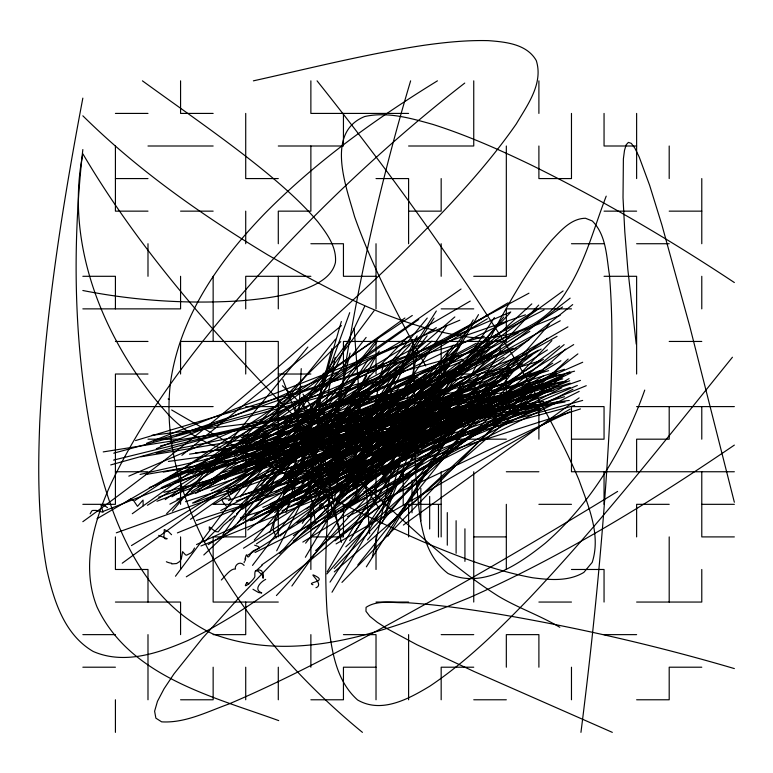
<?xml version="1.0" encoding="UTF-8"?>
<svg xmlns="http://www.w3.org/2000/svg" width="773" height="773" viewBox="0 0 773 773"><rect width="100%" height="100%" fill="white"/><g stroke="black" fill="none" stroke-linecap="round" stroke-linejoin="round"><path stroke-width="1.16" d="M293.924 501.31L301.238 368.663M143.16 505.9L143.053 500.034L137.488 506.334L133.787 500.865L131.623 499.126A2.87 2.406 -42.4 0 0 130.444 499.049L125.593 502.479M82.846 149.556C72.372 242.973 73.512 338.11 90.702 430.658C106.838 508.064 135.633 596.804 212.256 633.667C297.586 665.901 389.805 630.179 469.395 597.674C562.715 556.145 650.074 502.518 734.35 445.093M309.229 499.242L323.346 373.214M580.948 732.36C593.944 629.686 604.09 526.616 609.568 423.266C611.752 373.881 613.578 324.293 609.424 274.956C606.496 256.568 606.351 234.944 592.273 220.962L585.47 218.257C571.034 218.488 560.869 230.615 551.651 240.239C540.984 252.839 531.65 266.492 522.828 280.425C503.571 311.461 486.69 343.898 470.747 376.741M334.187 501.097L351.618 398.095M82.846 98.123C62.507 205.328 45.385 313.452 39.752 422.541C37.838 471.549 37.906 520.973 46.776 569.372C53.656 600.225 64.149 634.556 93.214 651.465C124.25 664.964 158.388 653.195 187.636 640.604C232.509 619.192 272.975 589.886 311.799 559.082C398.288 488.43 476.931 408.531 549.574 323.81M314.534 463.752L335.134 357.532M273.246 481.057C272.502 483.995 270.879 488.198 267.458 488.536C265.554 488.063 265.381 484.468 263.216 485.029C257.535 490.816 262.791 494.082 268.347 489.821M355.667 495.155L383.592 363.339M244.123 562.657L244.345 561.642M372.277 557.304L417.913 350.314M318.003 486.352L350.063 353.087M349.56 473.878L365.107 409.922M302.088 461.983L332.042 348.41M244.954 559.227C247.998 547.661 245.766 563.565 250.877 553.333C253.042 548.501 266.134 548.704 254.617 545.187M286.087 512.567L341.347 321.5M410.627 80.846C374.248 202.835 347.985 327.916 332.999 454.34C327.414 507.175 323.549 560.425 327.192 613.54C331.008 643.609 333.424 678.443 357.59 699.961C381.562 713.923 408.82 698.811 429.817 686.173C466.737 661.379 498.556 630.024 529.379 598.196C601.597 521.794 666.384 438.89 732.437 357.232M384.529 515.726L416.367 407.071M269.932 532.326L349.705 312.669M606.206 196.149C593.838 228.161 585.354 262.115 566.532 291.228C546.153 325.781 504.547 342.806 465.472 336.651C394.162 325.713 329.627 290.233 267.777 254.906C201.743 214.913 137.874 170.234 82.846 115.815M644.73 390.094C624.255 447.905 591.867 502.663 545.274 543.206C519.137 564.164 482.507 589.606 448.06 573.508C418.937 551.284 419.41 509.948 415.961 476.786C413.449 431.112 415.71 385.292 412.376 339.647M90.132 513.813L91.745 510.992A2.532 2.155 -26.6 0 1 92.75 510.441L96.152 510.402L103.07 512.286L100.983 505.078L101.988 504.576L104.142 505.407A24.668 12.194 64 0 1 106.133 506.702L107.495 507.687M381.988 523.601L448.253 351.329M290.03 503.899L287.662 507.378L278.744 515.031M194.554 547.999L193.076 550.608A20.021 16.735 68.9 0 1 191.047 552.917L186.699 555.14A3.237 2.686 71.6 0 1 185.423 554.792L182.592 551.661L181.394 558.56L179.887 561.411L176.592 563.536L171.683 563.923M282.29 479.54L364.634 306.437M330.042 515.282L400.926 373.156M300.658 502.025L375.34 357.271M276.676 550.83L366.75 375.668M345.898 473.491L417.12 335.926M384.645 475.414L473.231 319.867M297.914 475.975L352.295 382.625M305.354 557.285L412.637 374.982M327.182 571.846L478.487 314.63M332.004 592.234L447.789 398.221M387.969 536.211L500.672 350.275M310.157 506.759L396.878 368.885M349.667 540.569L452.408 377.292M366.363 566.822L469.114 403.68M313.973 504.209L436.32 311.017M343.859 473.636L400.192 385.263M302.301 523.34L434.059 318.147M269.729 512.625L367.301 360.981M352.459 535.631L494.401 317.539M288.474 474.216C288.232 470.786 297.605 470.313 294.107 472.071C286.599 472.535 287.807 470.322 294.069 468.931M330.013 582.127L460.418 385.737M329.462 502.489C327.095 505.416 332.854 503.716 331.617 508.528C334.187 513.514 326.718 515.958 327.771 519.92M346.98 472.1L447.016 325.443M222.904 534.539L323.694 391.138M291.875 586.021L455.741 356.082M284.02 494.478L369.909 375.659M345.019 494.256L425.652 382.799M254.723 466.38L350.507 338.545M175.471 576.233L374.055 310.794M386.896 469.916L384.365 473.665L388.713 469.279L382.77 474.893L385.901 470.709L386.316 468.979L384.036 468.902L378.973 470.641M252.529 565.392L427.16 335.791M237.591 522.973L377.639 340.845M388.51 467.81L390.684 465.075M240.297 496.942L366.151 337.405M339.888 492.333L467.375 330.322M260.83 485.734L377.881 338.014M398.481 463.095L447.113 402.144M306.311 473.559L396.23 361.658M367.504 539.969L513.214 358.537M357.812 564.966L530.268 350.391M305.615 543.177L433.044 385.08M221.358 580.001C224.953 576.397 230.982 568.058 235.456 569.054C234.055 566.174 239.543 559.807 244.094 565.392M247.002 448.224L335.55 339.154M346.671 509.407L503.774 316.969M258.134 499.165L379.359 351.097M292.494 481.908L427.256 318.051M350.816 469.491L453.326 345.173M172.379 511.185L307.876 347.058M340.545 512.257L436.523 396.559M315.973 587.712C325.414 584.291 305.654 570.716 316.002 576.233C327.124 582.001 305.702 582.272 312.93 584.755M345.058 480.342L460.312 344.932M326.911 573.924L486.468 388.297M254.269 540.056L368.277 407.864M374.441 487.937L445.142 406.762M279.749 553.574L447.557 361.996M366.363 466.969L460.119 363.397M304.417 494.913L398.539 391.853M276.425 595.548L481.618 372.547M307.838 493.541L417.913 374.818M307.77 528.674L509.996 312.91M386.993 465.539L538.704 305.103M243.06 520.219L410.096 344.893M334.178 568.503L551.874 340.593M234.451 456.35L302.04 386.114M236.857 513.687L408.221 336.371M236.76 513.9L237.553 513.079M341.946 582.398L531.312 387.814M325.104 475.617L415.816 382.877M204.275 542.008L337.724 406.047M355.957 474.332L488.024 341.395M234.808 515.891L223.484 525.302L218.237 531.834L215.503 531.582L209.261 526.838L209.377 529.747M166.639 513.63L340.796 341.579M342.178 497.957L435.895 408.212M261.139 459.877L336.854 388.036M344.072 487.058L489.628 349.319M203.801 554.966L359.03 408.424M393.283 445.345L327.385 508.248L282.126 553.062L239.408 597.258L202.333 638.363L173.983 673.872L164.06 688.753L157.47 701.304L154.61 711.208L155.875 718.156L161.644 721.847C185.182 723.267 207.067 711.827 228.663 704.077C268.618 687.158 307.354 667.563 345.782 647.474C438.136 598.563 528.49 545.96 617.627 491.425M389.727 524.413L568.165 359.049M346.217 473.733L531.805 303.895M274.657 512.586L393.621 405.448M345.792 546.82L565.662 349.116M230.847 493.937L343.077 394.191M334.303 571.894L553.545 380.074M346.633 508.373L490.449 383.34M257.824 492.14L411.516 359.261M283.778 464.051L454.843 316.92M266.579 482.381L431.952 341.125M300.368 504.296L496.169 339.849M279.952 536.037L439.209 402.124M344.236 495.744L457.8 400.617M246.877 582.678C240.847 591.345 254.993 579.083 254.868 576.339C254.278 566.445 257.998 571.015 262.936 575.721M315.626 550.54L564.145 344.632M307.074 471.994L458.891 347.579M181.877 455.336L341.444 325.617M197.907 490.903L300.32 408.704M307.886 515.9L572.696 304.591M464.747 83.078C421.372 116.704 379.978 152.822 340.313 190.747A1042.255 574.861 -33.3 0 0 253.737 280.522C199.25 342.748 147.005 408.424 111.128 483.425C93.775 521.427 80.788 566.213 96.983 606.882C129.564 676.665 212.517 696.56 278.734 720.62M262.105 565.324L255.815 571.044L259.168 569.875L261.699 570.861L262.926 573.866L263.12 578.233L262.491 572.841M293.228 541.1L531.805 355.261M283.478 483.512L425.517 374.093M299.393 472.071L426.802 373.736M259.197 522.258L488.41 345.212M331.839 481.956L570.145 298.146M334.97 540.907L577.895 353.889M338.439 537.612L536.211 386.8M312.031 504.469L445.528 403.632M224.479 479.502L354.768 381.814M300.89 473.356L435.16 372.683M247.718 529.988L506.576 335.666M268.347 489.831L263.545 492.411M82.846 521.688C194.004 441.161 299.47 352.72 398.172 257.332C440.301 215.454 482.246 172.794 516.296 123.922C527.35 105.138 543.554 83.532 536.278 60.565C526.751 43.916 505.581 41.945 488.362 40.64C466.882 40.08 445.48 42.283 424.242 45.249C366.653 53.888 310.166 68.246 253.38 80.846M295.953 481.975L477.975 348.903M122.231 563.217L397.187 363.281M283.643 494.227L563.121 290.957M403.361 525.089L579.151 397.873M398.762 456.795L489.232 391.515M132.28 513.726L404.926 317.993M228.025 489.512L399.912 366.431M346.41 498.16L559.662 345.937M165.171 499.658L418.753 319.433M201.656 468.96L336.632 373.272M190.438 519.321L427.788 352.875M347.203 476.429L449.306 404.791M331.607 490.179L547.67 338.303M340.052 493.821L508.856 375.485M293.411 535.602L483.859 402.173M203.028 468.641L461.056 289.025M261.747 564.918L492.469 403.931M265.69 579.364C260.772 581.798 253.158 589.519 261.535 592.785M242.297 509.243L444.63 369.156M134.985 500.518L412.309 315.461M324.892 459.22L455.799 371.89M347.608 506.914L503.88 403.806M256.423 543.883L478.448 398.346M357.232 511.011L561.903 377.736M243.775 504.663L477.656 355.28M288.619 480.535L427.15 392.269M336.12 451.065L562.589 307.007M243.476 548.241L469.375 405.062M306.311 508.924L543.419 359.31M248.007 555.043L552.734 363.175M186.303 576.822L547.448 349.889M437.431 80.846C375.852 118.742 316.544 161.199 265.564 212.73C219.976 259.602 179.645 316.457 170.475 382.712C162.552 449.229 186.998 514.837 220.469 571.228C257.824 632.768 306.852 686.791 362.431 732.36M263.815 479.202L536.984 309.432M302.823 542.086L549.69 388.577M208.15 544.665L442.494 399.399M296.919 500.479L541.148 349.067M171.954 496.788L348.971 387.524M341.231 488.227L573.692 344.603M147.411 505.271L436.349 327.655M191.182 491.715L370.827 381.041M206.101 488.439L487.966 314.901M334.12 511.552L532.665 389.283M131.458 545.583L366.189 402.211M287.479 486.787L529.263 339.511M231.977 511.726L529.824 331.404M352.217 486.642L560.889 360.711M214.324 504.131L488.923 339.569M209.802 484.159L487.386 318.776M296.726 522.896L543.545 375.881M274.599 440.33L508.141 302.774M354.778 457.181L443.412 405.042M284.416 474.989L493.58 352.42M97.021 518.702L470.255 301.084M229.349 492.285L455.413 360.363M293.721 459.983L399.612 398.114M331.685 502.102L528.78 387.225M312.495 528.703L569.083 378.615M248.983 511.649L567.942 326.863M265.41 513.146L522.741 363.88M336.11 543.883L570.223 409.081M254.79 514.886L475.501 390.52M291.846 459.558L518.625 332.67M252.5 519.978L469.839 398.926M275.826 484.159L504.083 357.339M335.076 459.606L557.062 336.352M298.069 499.01L530.413 371.166M302.059 481.318L461.046 394.027M216.073 455.297L423.643 342.806M334.796 442.997L560.251 320.776M282.01 510.876L472.825 407.989M239.282 448.823L528.964 293.189M275.188 491.957L538.356 350.169M195.637 493.367L476.197 343.318M220.759 510.509L488.101 369.832M363.648 491.937L561.758 387.766M211.097 490.662L435.441 373.581M372.412 493.899L572.967 389.273M169.876 504.151L544.076 309.896M372.789 463.964L530.887 382.393M292.706 445.973L417.082 381.968M192.419 503.097L500.508 347.695M232.683 490.198L423.904 393.67M270.154 503.861L495.899 391.09M289.054 482.381L441.943 406.25M255.032 552.482L579.17 391.418M232.924 468.892L418.087 376.992M275.565 509.871L556.087 372.605M167.239 479.337L382.838 374.712M198.671 471.269L507.397 321.5M244.084 471.656L427.633 382.809M296.745 504.392L570.889 372.905M161.209 487.666L403.844 371.658M300.591 447.325L404.733 397.573M250.694 520.673L535.293 385.746M347.406 516.538L569.778 411.893M303.258 481.434L499.677 390.259M282.705 500.662L557.478 373.62M364.943 465.017L492.903 406.047M196.526 544.55L563.701 375.311M265.738 509.33L569.72 371.794M321.829 477.154L582.707 362.247M298.32 467.201L300.658 466.225M198.941 485.415L397.051 399.593M297.547 467.539L296.339 468.051M128.811 476.139L510.76 311.944M156.31 448.736L459.8 320.196M259.622 440.417L411.468 376.103M308.156 499.261L577.325 385.466M262.762 507.359L569.73 380.693M290.262 506.827L586.263 385.698M177.394 532.906L488.343 406.183M326.902 479.376L547.12 389.698M149.295 487.637L463.897 360.653M200.97 545.97L558.27 401.564M222.885 450.988L560.106 315.374M102.877 511.533L516.064 348.362M327.375 443.161L509.822 371.552M146.532 443.325L407.999 341.888M258.839 497.57L498.691 404.714M156.967 501.271L398.433 408.936M228.508 500.537L559.874 374.519M337.357 483.734L535.505 408.221M163.702 480.217L513.253 348.14M272.202 463.056L475.453 385.988M193.83 503.001L450.321 408.018M263.622 442.253L431.353 380.587M161.084 488.488L526.452 354.034M243.031 456.592L403.873 397.728M314.292 463.182L505.59 393.805M116.308 532.829L484.12 401.1M241.147 437.653L462.177 359.184M176.785 499.223L540.858 370.296M314.872 457.916L481.898 399.525M236.171 500.981L580.484 380.393M176.379 435.576L525.456 314.843M158.62 497.184L504.817 378.548M342.081 471.047L534.549 405.854M355.078 460.138L570.203 387.486M198.13 486.874L480.043 394.182M264.163 476.67L476.806 407.12M196.419 520.49L540.288 408.067M266.946 460.66L534.993 373.832M185.52 501.687L552.811 383.621M240.393 517.775L580.475 408.936M175.577 474.641L509.948 368.025M223.368 472.525L543.419 370.856M273.111 468.709L498.17 397.254M306.456 450.707L564.454 369.281M174.109 482.536L495.049 381.717M194.4 466.051L541.593 360.373M282.377 470.139L570.213 383.108M135.546 440.571L484.304 336.284M368.238 448.408L512.026 405.352M247.785 459.346L548.637 370.654M282.725 479.762L564.512 396.723M229.745 468.612L449.606 404.221M294.146 468.409L509.542 406.395M153.344 441.064L493.251 346.178M110.713 464.931L379.07 390.201M249.64 492.826L582.668 400.414M113.718 453.181L379.195 381.176M213.908 477.917L555.198 385.621M241.302 495.261L574.639 405.487M234.915 466.747L562.773 378.857M163.973 492.314L540.027 393.119M291.769 453.722L566.203 381.408M169.509 476.516L574.552 371.185M223.078 447.374L480.787 381.833M351.686 441.412L553.845 390.558M113.573 460.109L422.077 384.162M205.009 470.226L519.717 393.805M140.068 474.448L447.973 404.405M160.504 445.876L509.649 367.146M245.302 449.393L489.183 394.926M204.961 459.558L562.599 381.562M248.21 464.757L524.799 405.583M156.146 453.171L494.739 384.026M145.372 474.583L557.449 403.081M163.267 472.071L565.024 401.979M140.889 456.804L530.471 391.64M103.224 451.905L522.867 385.331M189.52 454.157L543.854 401.38M168.398 461.433L540.733 410.009M254.027 442.243L569.305 400.424M195.501 452.901L529.891 411.236M152.039 435.276L549.458 387.089M276.338 432.977L540.781 404.55M115.419 113.418L147.991 113.418M213.145 113.418L180.573 113.418L180.573 80.846M408.598 113.418L310.872 113.418L310.872 80.846M147.991 146L213.145 146M278.29 146L343.444 146L343.444 113.418M408.598 146L473.743 146L473.743 80.846M636.623 146L604.051 146L604.051 113.418M115.419 178.573L147.991 178.573M278.29 178.573L245.717 178.573L245.717 113.418M376.016 178.573L408.598 178.573L408.598 243.727M147.991 211.145L115.419 211.145L115.419 146M180.573 211.145L213.145 211.145M408.598 211.145L441.17 211.145L441.17 178.573M604.051 211.145L636.623 211.145M669.196 211.145L701.778 211.145M310.872 243.727L343.444 243.727L343.444 276.299L376.016 276.299M571.469 243.727L604.051 243.727M636.623 243.727L669.196 243.727M82.846 276.299L115.419 276.299L115.419 308.871M310.872 276.299L245.717 276.299L245.717 308.871M473.743 276.299L506.325 276.299L506.325 146M604.051 276.299L636.623 276.299L636.623 374.026M82.846 308.871L180.573 308.871L180.573 276.299M441.17 308.871L473.743 308.871M571.469 308.871L506.325 308.871L506.325 341.453L343.444 341.453L343.444 374.026M115.419 341.453L147.991 341.453M669.196 341.453L701.778 341.453M147.991 374.026L115.419 374.026L115.419 504.325L82.846 504.325M278.29 374.026L310.872 374.026M473.743 374.026L441.17 374.026L441.17 341.453M115.419 406.598L213.145 406.598M245.717 406.598L278.29 406.598M473.743 406.598L506.325 406.598L506.325 374.026M636.623 406.598L734.35 406.598M147.991 439.18L180.573 439.18M343.444 439.18L278.29 439.18L278.29 341.453L180.573 341.453L180.573 374.026M506.325 439.18L441.17 439.18L441.17 406.598M571.469 439.18L604.051 439.18L604.051 406.598L571.469 406.598L571.469 471.752L734.35 471.752M115.419 471.752L147.991 471.752M213.145 471.752L180.573 471.752L180.573 504.325M506.325 471.752L538.897 471.752M213.145 504.325L245.717 504.325L245.717 536.906L213.145 536.906L213.145 602.051L278.29 602.051M441.17 504.325L408.598 504.325L408.598 536.906M538.897 504.325L571.469 504.325M669.196 504.325L636.623 504.325L636.623 536.906M701.778 504.325L734.35 504.325M310.872 536.906L343.444 536.906L343.444 504.325M473.743 536.906L506.325 536.906M734.35 536.906L701.778 536.906L701.778 471.752M571.469 569.479L604.051 569.479L604.051 602.051M115.419 602.051L180.573 602.051L180.573 634.633M376.016 602.051L408.598 602.051M538.897 602.051L571.469 602.051M636.623 602.051L701.778 602.051L701.778 569.479M82.846 634.633L115.419 634.633M213.145 634.633L245.717 634.633L245.717 602.051M343.444 634.633L376.016 634.633L376.016 699.778M441.17 634.633L473.743 634.633M604.051 634.633L636.623 634.633M82.846 667.205L115.419 667.205M376.016 667.205L343.444 667.205L343.444 699.778L310.872 699.778M473.743 667.205L441.17 667.205L441.17 699.778M701.778 667.205L669.196 667.205L669.196 699.778L636.623 699.778M180.573 699.778L213.145 699.778L213.145 667.205M473.743 699.778L506.325 699.778M323.046 455.21C297.257 452.988 271.323 455.915 245.572 453.249C216.875 450.688 190.158 436.687 170.021 416.357C106.867 347.454 63.859 248.065 82.846 153.798C140.802 252.356 217.851 337.965 297.325 419.517A2252.28 1851.509 22.6 0 0 364.614 485.135C407.41 523.939 449.123 564.879 498.083 596.012C517.891 607.926 539.969 615.414 559.807 627.29M82.846 290.503C134.84 300.774 188.206 304.185 241.089 300.774C262.946 298.958 284.918 296.059 305.693 288.735C318.051 283.817 332.052 276.628 335.424 262.569C336.912 246.964 326.863 233.591 317.896 221.88C302.63 203.714 284.783 187.974 266.579 172.833C226.702 140.184 184.09 111.138 142.435 80.846M363.233 462.892L356.044 460.341L352.43 456.553L344.323 463.404L337.279 457.887M734.35 668.577C656.035 645.542 576.329 627.241 495.851 613.636C466.254 608.873 436.532 604.563 406.588 602.698C393.302 603.211 377.823 599.558 366.073 607.336L365.967 611.298L369.852 616.332L377.301 622.323L387.92 629.135L416.995 644.779L474.042 671.495L612.322 732.36M158.707 535.351L167.181 538.762L165.209 538.82L163.924 537.525L164.272 529.544L168.34 531.534L171.567 534.713M168.147 398.955L169.045 399.274M252.955 589.268L258.549 592.524L261.641 593.007A5.227 0.551 18.3 0 0 261.564 592.794M171.674 409.98C253.071 457.481 335.617 503.436 422.01 541.313C457.838 556.396 494.334 570.764 532.732 577.779C549.835 579.943 568.387 581.683 583.847 572.407L592.205 562.367C601.191 534.53 588.214 505.919 578.958 479.917C560.019 435.267 535.766 393.148 510.509 351.821C451.683 257.631 386.268 167.654 317.065 80.846M734.35 282.541C669.157 239.272 601.481 199.647 531.283 165.045C499.3 149.633 466.737 135.198 432.861 124.405C410.85 118.269 387.573 111.438 364.663 116.539C324.969 132.589 346.372 187.056 354.556 216.595C373.05 268.695 398.984 317.732 425.701 365.987M190.747 472.661C197.279 478.207 197.473 465.114 203.415 464.612C208.034 463.298 207.106 478.98 205.521 468.718M282.406 385.756L364.199 464.022M230.702 493.754C222.943 485.183 228.924 495.773 230.982 499.155C227.639 499.406 217.696 496.063 224.624 504.267M330.371 516.258L325.559 510.17L322.186 503.899A3.623 1.739 -87.4 0 0 321.549 503.629C316.853 505.3 321.819 508.779 324.824 506.605C330.902 506.267 331.173 499.503 327.182 496.247M189.53 471.453L188.206 469.559M248.848 584.05L247.341 582.494A4.628 1.498 -76.7 0 0 246.877 582.726M302.987 394.153L379.417 508.711M276.473 537.853L273.545 530.809A11.093 6.938 63.7 0 1 273.246 528.355L274.396 521.698L277.758 516.045A6.087 1.72 -43.8 0 1 278.802 515.089M282.802 379.466L340.072 529.157M301.847 397.448L323.404 483.405M734.35 502.247L689.729 326.158L661.968 225.156L649.629 185.307L639.194 156.987L634.894 148.184L631.309 143.382L628.401 142.377L626.14 144.841L624.487 150.445L623.386 158.861L623.019 197.782L624.806 231.823L627.821 269.313L636.237 344.169M314.64 406.907L341.308 542.453M294.387 401.419L315.732 523.582M354.121 328.303L369.649 533.747M701.778 178.573L701.778 243.727M701.778 276.299L701.778 308.871M701.778 406.598L701.778 439.18M669.196 146L669.196 178.573M669.196 406.598L669.196 439.18L636.623 439.18L636.623 471.752M669.196 536.906L669.196 602.051M636.623 113.418L636.623 178.573M604.051 471.752L604.051 504.325M571.469 113.418L571.469 178.573L538.897 178.573L538.897 146M571.469 667.205L571.469 699.778M538.897 80.846L538.897 113.418M538.897 406.598L538.897 439.18M538.897 667.205L538.897 634.633L506.325 634.633L506.325 667.205M506.325 504.325L506.325 569.479M473.743 471.752L473.743 602.051M464.931 528.809L464.931 561.382M456.109 520.712L456.109 553.284M447.296 512.605L447.296 545.187M441.17 243.727L441.17 276.299M441.17 471.752L441.17 536.906M438.475 504.508L438.475 537.09M429.662 496.411L429.662 528.993M420.841 488.314L420.841 520.896M412.019 480.217L412.019 512.799M408.598 634.633L408.598 699.778M403.206 472.119L403.206 504.701M376.016 243.727L376.016 308.871M376.016 341.453L376.016 374.026M376.016 471.752L376.016 504.325M376.016 536.906L376.016 569.479M310.872 146L310.872 211.145L278.29 211.145L278.29 243.727M310.872 406.598L310.872 439.18M310.872 504.325L310.872 569.479M310.872 634.633L310.872 667.205M278.29 276.299L278.29 308.871M278.29 504.325L278.29 536.906M278.29 667.205L278.29 699.778M245.717 211.145L245.717 243.727M245.717 341.453L245.717 374.026M245.717 439.18L245.717 471.752M245.717 667.205L245.717 699.778M213.145 276.299L213.145 341.453M180.573 536.906L180.573 569.479M147.991 243.727L147.991 276.299M147.991 602.051L147.991 569.479L115.419 569.479L115.419 536.906M147.991 634.633L147.991 699.778M115.419 699.778L115.419 732.36M387.321 469.54A32.901 3.14 -48.7 0 1 388.916 467.481M171.712 563.266A14.919 12.581 16.5 0 1 166.359 561.739M190.786 472.574A18.649 12.155 -83.1 0 1 189.588 471.346M226.383 506.18A29.055 27.789 32.8 0 1 224.73 504.189M231.175 518.77A26.176 0.725 -44.2 0 1 229.765 520.181M295.972 467.588A15.875 4.802 -20.6 0 1 293.943 468.37M287.585 475.559A19.654 8.696 -20.3 0 1 288.232 474.245M245.07 560.898A47.433 12.523 -63.2 0 1 245.698 558.512"/></g></svg>
